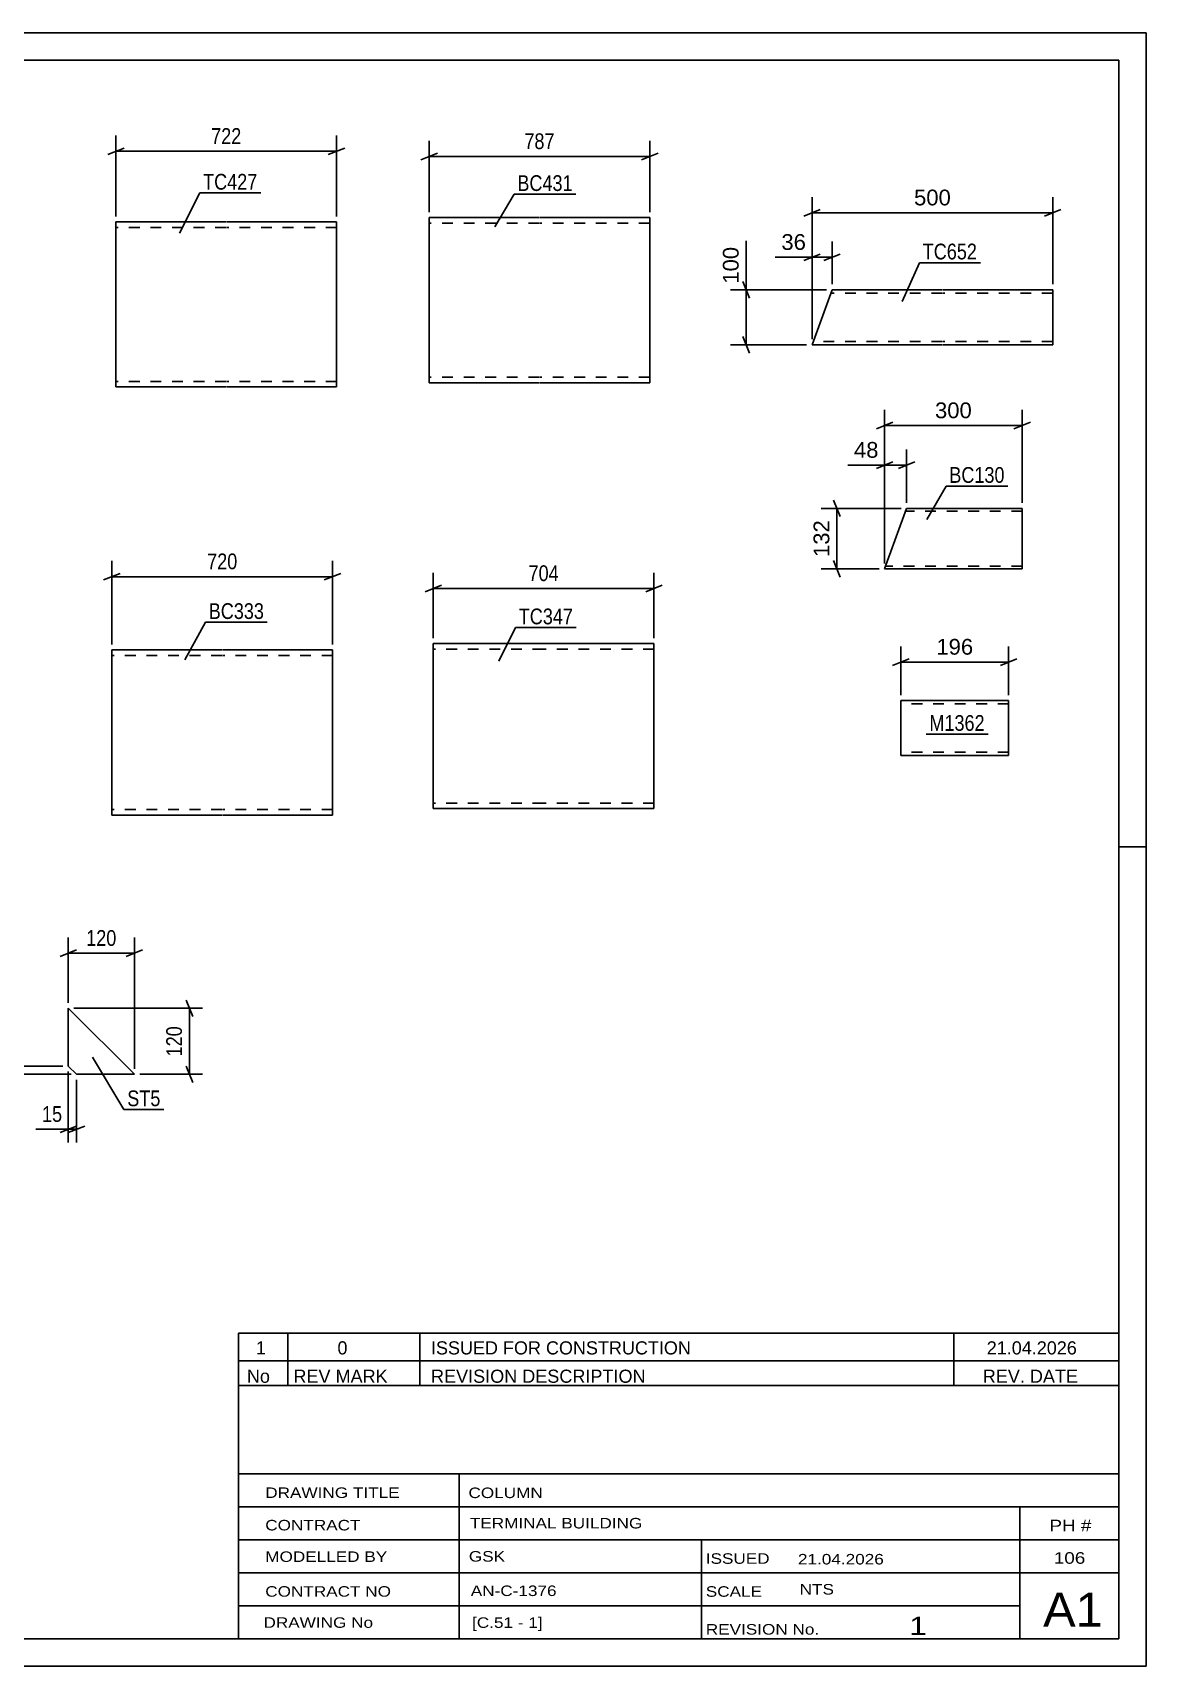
# Model space of a CAD drawing. Header units: millimetres. Extents: x -159 to 420, y -759 to 297.
# Drawn here: x 217.6 to 420, y 0 to 297 of the extents above; entities that cross this region are included whole.
import ezdxf

# ---------------------------------------------------------------- set-up
doc = ezdxf.new("R2010")
doc.units = ezdxf.units.MM
doc.linetypes.add('DXK_LINE_DOT2', pattern=[3.9198, 1.9599, -1.9599])
doc.styles.add('Arial', font='ARIAL.TTF', dxfattribs={"height": 0.2})
doc.styles.add('Arial Narrow', font='ARIALN.TTF', dxfattribs={"height": 0.2})

# ---------------------------------------------------------------- blocks, each defined once
blk = doc.blocks.new('Unknown-284933598-1134')
at = {"color": 5, "linetype": 'Continuous'}
for p, q in [((420, 297), (0, 297)), ((420, 0), (420, 297)), ((415, 292), (5, 292)), ((415, 5), (415, 292)), ((420, 149), (415, 149)), ((5, 5), (415, 5)), ((0, 0), (420, 0))]:
    blk.add_line(p, q, dxfattribs=at)
blk = doc.blocks.new('Part-284933598-8310 - 8309')
at = {"color": 2, "linetype": 'Continuous'}
for p, q in [((359.25, 240.25), (362.89, 250.25)), ((362.89, 250.25), (382.89, 250.25)), ((382.99, 250.25), (402.99, 250.25)), ((402.99, 250.25), (402.99, 250.16)), ((402.99, 250.16), (402.99, 249.05)), ((402.99, 249.05), (402.99, 241.45)), ((402.99, 240.25), (402.99, 241.45)), ((382.89, 240.25), (359.25, 240.25)), ((402.99, 240.25), (382.99, 240.25))]:
    blk.add_line(p, q, dxfattribs=at)
at = {"color": 7, "linetype": 'DXK_LINE_DOT2'}
for p, q in [((382.89, 249.65), (362.68, 249.65)), ((402.99, 249.65), (382.99, 249.65)), ((402.99, 249.9), (402.99, 249.05)), ((382.89, 240.85), (359.47, 240.85)), ((402.99, 240.85), (382.99, 240.85)), ((402.99, 240.34), (402.99, 240.6)), ((402.99, 240.25), (402.99, 240.34))]:
    blk.add_line(p, q, dxfattribs=at)
blk = doc.blocks.new('Part-284933598-8327 - 8326')
at = {"color": 2, "linetype": 'Continuous'}
for p, q in [((372.44, 199.52), (376.44, 210.52)), ((376.44, 210.52), (397.44, 210.52)), ((397.44, 210.52), (397.44, 210.44)), ((397.44, 210.44), (397.44, 209.52)), ((397.44, 209.52), (397.44, 200.52)), ((397.44, 199.52), (372.44, 199.52)), ((397.44, 199.52), (397.44, 200.52))]:
    blk.add_line(p, q, dxfattribs=at)
at = {"color": 7, "linetype": 'DXK_LINE_DOT2'}
for p, q in [((397.44, 210.02), (376.26, 210.02)), ((397.44, 210.23), (397.44, 209.52)), ((397.44, 200.02), (372.62, 200.02)), ((397.44, 199.6), (397.44, 199.81)), ((397.44, 199.52), (397.44, 199.6))]:
    blk.add_line(p, q, dxfattribs=at)
blk = doc.blocks.new('Part-284933598-6375 - 6374')
at = {"color": 2, "linetype": 'Continuous'}
for p, q in [((310.42, 185.95), (290.42, 185.95)), ((290.42, 157.95), (290.42, 185.95)), ((330.52, 185.95), (310.52, 185.95)), ((330.52, 185.95), (330.52, 155.95)), ((290.42, 155.95), (290.42, 157.95)), ((310.42, 155.95), (290.42, 155.95)), ((330.52, 155.95), (310.52, 155.95))]:
    blk.add_line(p, q, dxfattribs=at)
at = {"color": 7, "linetype": 'DXK_LINE_DOT2'}
for p, q in [((310.42, 184.95), (290.42, 184.95)), ((330.52, 184.95), (310.52, 184.95)), ((290.42, 156.1), (290.42, 157.95)), ((290.42, 156.95), (290.42, 157.03)), ((310.42, 156.95), (290.42, 156.95)), ((330.52, 156.95), (310.52, 156.95)), ((330.52, 156.95), (330.52, 157.03))]:
    blk.add_line(p, q, dxfattribs=at)
blk = doc.blocks.new('Part-284933598-6367 - 6366')
at = {"color": 2, "linetype": 'Continuous'}
for p, q in [((252.01, 184.77), (232.01, 184.77)), ((232.01, 156.77), (232.01, 184.77)), ((272.11, 184.77), (252.11, 184.77)), ((272.11, 184.77), (272.11, 154.77)), ((232.01, 154.77), (232.01, 156.77)), ((252.01, 154.77), (232.01, 154.77)), ((272.11, 154.77), (252.11, 154.77))]:
    blk.add_line(p, q, dxfattribs=at)
at = {"color": 7, "linetype": 'DXK_LINE_DOT2'}
for p, q in [((252.01, 183.77), (232.01, 183.77)), ((272.11, 183.77), (252.11, 183.77)), ((232.01, 154.92), (232.01, 156.77)), ((232.01, 155.77), (232.01, 155.85)), ((252.01, 155.77), (232.01, 155.77)), ((272.11, 155.77), (252.11, 155.77)), ((272.11, 155.77), (272.11, 155.85))]:
    blk.add_line(p, q, dxfattribs=at)
blk = doc.blocks.new('Part-284933598-6441 - 6440')
at = {"color": 2, "linetype": 'Continuous'}
for p, q in [((252.74, 262.61), (232.74, 262.61)), ((232.74, 234.61), (232.74, 262.61)), ((272.84, 262.61), (252.84, 262.61)), ((272.84, 262.61), (272.84, 262.46)), ((272.84, 262.46), (272.84, 232.61)), ((232.74, 234.61), (232.74, 232.61)), ((252.74, 232.61), (232.74, 232.61)), ((272.84, 232.61), (252.84, 232.61))]:
    blk.add_line(p, q, dxfattribs=at)
at = {"color": 7, "linetype": 'DXK_LINE_DOT2'}
for p, q in [((252.74, 261.61), (232.74, 261.61)), ((272.84, 261.61), (252.84, 261.61)), ((232.74, 232.77), (232.74, 234.61)), ((232.74, 233.61), (232.74, 233.69)), ((252.74, 233.61), (232.74, 233.61)), ((272.84, 233.61), (252.84, 233.61)), ((272.84, 233.61), (272.84, 233.69))]:
    blk.add_line(p, q, dxfattribs=at)
blk = doc.blocks.new('Part-284933598-6449 - 6448')
at = {"color": 2, "linetype": 'Continuous'}
for p, q in [((309.66, 263.37), (289.66, 263.37)), ((289.66, 235.37), (289.66, 263.37)), ((329.76, 263.37), (309.76, 263.37)), ((329.76, 263.37), (329.76, 233.37)), ((289.66, 233.37), (289.66, 235.37)), ((309.66, 233.37), (289.66, 233.37)), ((329.76, 233.37), (309.76, 233.37))]:
    blk.add_line(p, q, dxfattribs=at)
at = {"color": 7, "linetype": 'DXK_LINE_DOT2'}
for p, q in [((309.66, 262.37), (289.66, 262.37)), ((329.76, 262.37), (309.76, 262.37)), ((289.66, 233.52), (289.66, 235.37)), ((289.66, 234.37), (289.66, 234.45)), ((309.66, 234.37), (289.66, 234.37)), ((329.76, 234.37), (309.76, 234.37)), ((329.76, 234.37), (329.76, 234.45))]:
    blk.add_line(p, q, dxfattribs=at)
blk = doc.blocks.new('Part-284933598-6475 - 6474')
at = {"color": 2, "linetype": 'Continuous'}
for p, q in [((224.09, 119.63), (224.09, 109.13)), ((224.09, 119.63), (236.09, 107.63)), ((224.09, 109.13), (225.59, 107.63)), ((225.59, 107.63), (236.09, 107.63))]:
    blk.add_line(p, q, dxfattribs=at)
blk = doc.blocks.new('Part-284933598-6514 - 6513')
at = {"color": 2, "linetype": 'Continuous'}
for p, q in [((394.98, 175.58), (375.38, 175.58)), ((375.38, 165.67), (375.38, 175.58)), ((394.98, 175.58), (394.98, 166.78)), ((394.98, 165.58), (394.98, 166.78)), ((375.38, 165.58), (375.38, 165.67)), ((394.98, 165.58), (375.38, 165.58))]:
    blk.add_line(p, q, dxfattribs=at)
at = {"color": 7, "linetype": 'DXK_LINE_DOT2'}
for p, q in [((394.98, 174.98), (375.38, 174.98)), ((394.98, 174.98), (394.98, 174.93)), ((394.98, 174.93), (394.98, 174.98)), ((394.98, 174.84), (394.98, 174.93)), ((394.98, 174.93), (394.98, 174.84)), ((394.98, 166.22), (394.98, 166.55)), ((375.38, 166.18), (375.38, 166.22)), ((394.98, 166.18), (375.38, 166.18)), ((394.98, 166.18), (394.98, 166.22))]:
    blk.add_line(p, q, dxfattribs=at)
blk = doc.blocks.new('StraightDimension-284933598-8351 - 8309')
at = {"color": 7, "linetype": 'Continuous'}
for p, q in [((360.75, 264.85), (357.75, 263.65)), ((359.25, 241.25), (359.25, 267.1)), ((401.49, 263.65), (404.49, 264.85)), ((402.99, 251.25), (402.99, 267.1)), ((359.25, 264.25), (402.99, 264.25))]:
    blk.add_line(p, q, dxfattribs=at)
at = {"color": 0}
blk.add_wipeout([(385.06, 265), (385.06, 269.2), (377.19, 269.2), (377.19, 265)], dxfattribs=at)
at = {"color": 3, "style": 'Arial'}
blk.add_text('500', height=2.865, dxfattribs=at).set_placement((377.79, 265.6))
blk = doc.blocks.new('StraightDimension-284933598-8333 - 8309')
at = {"color": 7, "linetype": 'Continuous'}
for p, q in [((359.25, 241.25), (359.25, 259.01)), ((362.89, 251.25), (362.89, 259.01)), ((357.75, 255.56), (360.75, 256.76)), ((359.25, 256.16), (362.89, 256.16)), ((364.39, 256.76), (361.39, 255.56))]:
    blk.add_line(p, q, dxfattribs=at)
at = {"color": 0}
blk.add_wipeout([(358.73, 256.91), (358.73, 261.11), (353.08, 261.11), (353.08, 256.91)], dxfattribs=at)
at = {"color": 7, "linetype": 'Continuous'}
blk.add_line((359.25, 256.16), (352.56, 256.16), dxfattribs=at)
blk.add_line((359.25, 256.16), (352.56, 256.16), dxfattribs=at)
at = {"color": 3, "style": 'Arial'}
blk.add_text('36', height=2.865, dxfattribs=at).set_placement((353.68, 257.51))
blk = doc.blocks.new('StraightDimension-284933598-8362 - 8309')
at = {"color": 7, "linetype": 'Continuous'}
for p, q in [((361.89, 250.25), (344.41, 250.25)), ((346.66, 251.75), (347.86, 248.75)), ((347.26, 240.25), (347.26, 250.25)), ((347.86, 238.75), (346.66, 241.75)), ((358.25, 240.25), (344.41, 240.25))]:
    blk.add_line(p, q, dxfattribs=at)
at = {"color": 0}
blk.add_wipeout([(346.51, 258.64), (342.31, 258.64), (342.31, 250.77), (346.51, 250.77)], dxfattribs=at)
at = {"color": 7, "linetype": 'Continuous'}
blk.add_line((347.26, 250.25), (347.26, 259.17), dxfattribs=at)
blk.add_line((347.26, 250.25), (347.26, 259.17), dxfattribs=at)
at = {"color": 3, "style": 'Arial'}
blk.add_text('100', height=2.865, rotation=90.0002, dxfattribs=at).set_placement((345.91, 251.37))
blk = doc.blocks.new('StraightDimension-284933598-8423 - 8326')
at = {"color": 7, "linetype": 'Continuous'}
for p, q in [((363.14, 212.02), (364.34, 209.02)), ((375.44, 210.52), (360.89, 210.52)), ((363.74, 199.52), (363.74, 210.52)), ((371.44, 199.52), (360.89, 199.52)), ((364.34, 198.02), (363.14, 201.02))]:
    blk.add_line(p, q, dxfattribs=at)
at = {"color": 0}
blk.add_wipeout([(362.99, 208.95), (358.79, 208.95), (358.79, 201.08), (362.99, 201.08)], dxfattribs=at)
at = {"color": 3, "style": 'Arial'}
blk.add_text('132', height=2.865, rotation=90.0002, dxfattribs=at).set_placement((362.39, 201.68))
blk = doc.blocks.new('StraightDimension-284933598-8399 - 8326')
at = {"color": 7, "linetype": 'Continuous'}
for p, q in [((372.44, 200.52), (372.44, 221.22)), ((376.44, 211.52), (376.44, 221.22)), ((370.94, 217.77), (373.94, 218.97)), ((372.44, 218.37), (376.44, 218.37)), ((377.94, 218.97), (374.94, 217.77))]:
    blk.add_line(p, q, dxfattribs=at)
at = {"color": 0}
blk.add_wipeout([(371.91, 219.12), (371.91, 223.32), (366.27, 223.32), (366.27, 219.12)], dxfattribs=at)
at = {"color": 7, "linetype": 'Continuous'}
blk.add_line((372.44, 218.37), (365.74, 218.37), dxfattribs=at)
blk.add_line((372.44, 218.37), (365.74, 218.37), dxfattribs=at)
at = {"color": 3, "style": 'Arial'}
blk.add_text('48', height=2.865, dxfattribs=at).set_placement((366.87, 219.72))
blk = doc.blocks.new('StraightDimension-284933598-8412 - 8326')
at = {"color": 7, "linetype": 'Continuous'}
for p, q in [((373.94, 226.16), (370.94, 224.96)), ((372.44, 200.52), (372.44, 228.41)), ((395.94, 224.96), (398.94, 226.16)), ((397.44, 211.52), (397.44, 228.41)), ((372.44, 225.56), (397.44, 225.56))]:
    blk.add_line(p, q, dxfattribs=at)
at = {"color": 0}
blk.add_wipeout([(388.87, 226.31), (388.87, 230.51), (381, 230.51), (381, 226.31)], dxfattribs=at)
at = {"color": 3, "style": 'Arial'}
blk.add_text('300', height=2.865, dxfattribs=at).set_placement((381.6, 226.91))
blk = doc.blocks.new('StraightDimension-284933598-6548 - 6374')
at = {"color": 7, "linetype": 'Continuous'}
for p, q in [((291.92, 196.55), (288.92, 195.35)), ((290.42, 186.95), (290.42, 198.8)), ((329.02, 195.35), (332.02, 196.55)), ((330.52, 186.95), (330.52, 198.8)), ((290.42, 195.95), (330.52, 195.95))]:
    blk.add_line(p, q, dxfattribs=at)
at = {"color": 0}
blk.add_wipeout([(313.82, 196.7), (313.82, 200.9), (307.13, 200.9), (307.13, 196.7)], dxfattribs=at)
at = {"color": 3, "style": 'Arial Narrow'}
blk.add_text('704', height=2.863, dxfattribs=at).set_placement((307.73, 197.3))
blk = doc.blocks.new('StraightDimension-284933598-6543 - 6366')
at = {"color": 7, "linetype": 'Continuous'}
for p, q in [((232.01, 185.77), (232.01, 200.95)), ((272.11, 185.77), (272.11, 200.95)), ((233.51, 198.7), (230.51, 197.5)), ((232.01, 198.1), (272.11, 198.1)), ((270.61, 197.5), (273.61, 198.7))]:
    blk.add_line(p, q, dxfattribs=at)
at = {"color": 0}
blk.add_wipeout([(255.4, 198.85), (255.4, 203.05), (248.72, 203.05), (248.72, 198.85)], dxfattribs=at)
at = {"color": 3, "style": 'Arial Narrow'}
blk.add_text('720', height=2.863, dxfattribs=at).set_placement((249.32, 199.45))
blk = doc.blocks.new('StraightDimension-284933598-6720 - 6440')
at = {"color": 7, "linetype": 'Continuous'}
for p, q in [((232.74, 263.61), (232.74, 278.28)), ((272.84, 263.61), (272.84, 278.28)), ((234.24, 276.03), (231.24, 274.83)), ((232.74, 275.43), (272.84, 275.43)), ((271.34, 274.83), (274.34, 276.03))]:
    blk.add_line(p, q, dxfattribs=at)
at = {"color": 0}
blk.add_wipeout([(256.13, 276.18), (256.13, 280.38), (249.45, 280.38), (249.45, 276.18)], dxfattribs=at)
at = {"color": 3, "style": 'Arial Narrow'}
blk.add_text('722', height=2.863, dxfattribs=at).set_placement((250.05, 276.78))
blk = doc.blocks.new('StraightDimension-284933598-6724 - 6448')
at = {"color": 7, "linetype": 'Continuous'}
for p, q in [((289.66, 264.37), (289.66, 277.33)), ((329.76, 264.37), (329.76, 277.33)), ((291.16, 275.08), (288.16, 273.88)), ((289.66, 274.48), (329.76, 274.48)), ((328.26, 273.88), (331.26, 275.08))]:
    blk.add_line(p, q, dxfattribs=at)
at = {"color": 0}
blk.add_wipeout([(313.05, 275.23), (313.05, 279.43), (306.37, 279.43), (306.37, 275.23)], dxfattribs=at)
at = {"color": 3, "style": 'Arial Narrow'}
blk.add_text('787', height=2.863, dxfattribs=at).set_placement((306.97, 275.83))
blk = doc.blocks.new('StraightDimension-284933598-6812 - 6474')
at = {"color": 7, "linetype": 'Continuous'}
for p, q in [((213.49, 110.63), (214.69, 107.63)), ((223.09, 109.13), (211.24, 109.13)), ((224.59, 107.63), (211.24, 107.63)), ((214.69, 106.13), (213.49, 109.13)), ((214.09, 107.63), (214.09, 109.13))]:
    blk.add_line(p, q, dxfattribs=at)
at = {"color": 0}
blk.add_wipeout([(213.34, 107.1), (209.14, 107.1), (209.14, 102.25), (213.34, 102.25)], dxfattribs=at)
at = {"color": 7, "linetype": 'Continuous'}
blk.add_line((214.09, 107.63), (214.09, 101.72), dxfattribs=at)
blk.add_line((214.09, 107.63), (214.09, 101.72), dxfattribs=at)
at = {"color": 3, "style": 'Arial Narrow'}
blk.add_text('15', height=2.863, rotation=90.0002, dxfattribs=at).set_placement((212.74, 102.85))
blk = doc.blocks.new('StraightDimension-284933598-6804 - 6474')
at = {"color": 7, "linetype": 'Continuous'}
for p, q in [((224.09, 108.13), (224.09, 95.23)), ((225.59, 106.63), (225.59, 95.23)), ((222.59, 97.03), (225.59, 98.23)), ((227.09, 98.23), (224.09, 97.03)), ((224.09, 97.63), (225.59, 97.63))]:
    blk.add_line(p, q, dxfattribs=at)
at = {"color": 0}
blk.add_wipeout([(223.56, 98.38), (223.56, 102.58), (218.71, 102.58), (218.71, 98.38)], dxfattribs=at)
at = {"color": 7, "linetype": 'Continuous'}
blk.add_line((224.09, 97.63), (218.18, 97.63), dxfattribs=at)
blk.add_line((224.09, 97.63), (218.18, 97.63), dxfattribs=at)
at = {"color": 3, "style": 'Arial Narrow'}
blk.add_text('15', height=2.863, dxfattribs=at).set_placement((219.31, 98.98))
blk = doc.blocks.new('StraightDimension-284933598-6816 - 6474')
at = {"color": 7, "linetype": 'Continuous'}
for p, q in [((225.09, 119.63), (248.49, 119.63)), ((245.49, 121.13), (246.69, 118.13)), ((246.09, 107.63), (246.09, 119.63)), ((237.09, 107.63), (248.49, 107.63)), ((246.69, 106.13), (245.49, 109.13))]:
    blk.add_line(p, q, dxfattribs=at)
at = {"color": 0}
blk.add_wipeout([(245.34, 116.97), (241.14, 116.97), (241.14, 110.29), (245.34, 110.29)], dxfattribs=at)
at = {"color": 3, "style": 'Arial Narrow'}
blk.add_text('120', height=2.863, rotation=90.0002, dxfattribs=at).set_placement((244.74, 110.89))
blk = doc.blocks.new('StraightDimension-284933598-6808 - 6474')
at = {"color": 7, "linetype": 'Continuous'}
for p, q in [((224.09, 120.63), (224.09, 132.48)), ((236.09, 108.63), (236.09, 132.48)), ((222.59, 129.03), (225.59, 130.23)), ((224.09, 129.63), (236.09, 129.63)), ((237.59, 130.23), (234.59, 129.03))]:
    blk.add_line(p, q, dxfattribs=at)
at = {"color": 0}
blk.add_wipeout([(233.43, 130.38), (233.43, 134.58), (226.74, 134.58), (226.74, 130.38)], dxfattribs=at)
at = {"color": 3, "style": 'Arial Narrow'}
blk.add_text('120', height=2.863, dxfattribs=at).set_placement((227.34, 130.98))
blk = doc.blocks.new('StraightDimension-284933598-8531 - 6513')
at = {"color": 7, "linetype": 'Continuous'}
for p, q in [((375.38, 176.58), (375.38, 185.42)), ((394.98, 176.58), (394.98, 185.42)), ((376.88, 183.17), (373.88, 181.97)), ((375.38, 182.57), (394.98, 182.57)), ((393.48, 181.97), (396.48, 183.17))]:
    blk.add_line(p, q, dxfattribs=at)
at = {"color": 0}
blk.add_wipeout([(389.12, 183.32), (389.12, 187.52), (381.25, 187.52), (381.25, 183.32)], dxfattribs=at)
at = {"color": 3, "style": 'Arial'}
blk.add_text('196', height=2.865, dxfattribs=at).set_placement((381.85, 183.92))
blk = doc.blocks.new('Unknown-284933598-9319')
at = {"color": 7, "linetype": 'Continuous'}
for p, q in [((255, 51.05), (255, 5)), ((255, 51.05), (415, 51.05)), ((415, 51), (415, 5)), ((255, 35), (415, 35)), ((295.14, 35), (295.14, 5)), ((255, 29), (415, 29)), ((397, 5.05), (397, 29.05)), ((255, 23), (415, 23)), ((339.14, 23), (339.14, 5)), ((255, 17), (415, 17)), ((255, 11), (397, 11)), ((255, 5), (415, 5))]:
    blk.add_line(p, q, dxfattribs=at)
at = {"color": 7, "style": 'Arial Narrow'}
for s, height, width, p in [('DRAWING TITLE', 1.9089, 1.425378, (259.88, 30.61)), ('COLUMN', 1.909, 1.425378, (296.81, 30.59)), ('TERMINAL BUILDING', 1.9089, 1.425378, (297.06, 25.07)), ('CONTRACT', 1.909, 1.425378, (259.88, 24.71)), ('MODELLED BY', 1.9089, 1.425378, (259.88, 18.98)), ('GSK', 1.909, 1.425378, (296.88, 19.04)), ('ISSUED', 1.909, 1.425378, (339.94, 18.64)), ('21.04.2026', 1.909, 1.425378, (356.69, 18.52)), ('CONTRACT NO', 1.9089, 1.425378, (259.88, 12.66)), ('AN-C-1376', 1.909, 1.425378, (297.23, 12.78)), ('SCALE', 1.909, 1.425378, (339.94, 12.65)), ('A1', 6.204, 1.25, (401.24, 7.2)), ('DRAWING No', 1.909, 1.425378, (259.56, 7)), ('[C.51 - 1]', 1.909, 1.425378, (297.46, 6.99)), ('1', 3.34, 1.5, (376.91, 5.68)), ('REVISION No.', 1.9089, 1.425378, (339.94, 5.77))]:
    blk.add_text(s, height=height, dxfattribs=dict(at, width=width)).set_placement(p)
at = {"color": 7, "linetype": 'Continuous', "style": 'Arial Narrow'}
for s, height, width, p in [('PH #', 2.1, 1.42538, (402.4, 24.55)), ('106', 2.1, 1.42538, (403.19, 18.65)), ('NTS', 1.909, 1.425378, (357, 13.05))]:
    blk.add_text(s, height=height, dxfattribs=dict(at, width=width)).set_placement(p)
blk = doc.blocks.new('Unknown-284933598-9320')
at = {"color": 7, "linetype": 'Continuous'}
for p, q in [((255, 60.55), (415, 60.55)), ((415, 60.55), (255, 60.55)), ((255, 60.55), (255, 55.55)), ((264, 60.55), (264, 55.55)), ((288, 60.55), (288, 55.55)), ((385, 60.55), (385, 55.55)), ((415, 60.55), (415, 55.55)), ((255, 55.55), (415, 55.55)), ((255, 55.55), (255, 51.05)), ((255, 55.55), (415, 55.55)), ((264, 55.55), (264, 51.05)), ((288, 55.55), (288, 51.05)), ((385, 55.55), (385, 51.05)), ((415, 55.55), (415, 51.05)), ((415, 51.05), (255, 51.05))]:
    blk.add_line(p, q, dxfattribs=at)
at = {"color": 7, "linetype": 'Continuous', "style": 'Arial Narrow'}
for s, height, width, p in [('1', 2.39, 1.196471, (258.16, 56.7)), ('0', 2.39, 1.196471, (273, 56.7)), ('ISSUED FOR CONSTRUCTION', 2.3861, 1.196471, (290, 56.7)), ('21.04.2026', 2.386, 1.196471, (391, 56.7)), ('No', 2.386, 1.2, (256.54, 51.55)), ('REV MARK', 2.386, 1.2, (265, 51.55)), ('REVISION DESCRIPTION', 2.3861, 1.2, (290, 51.55)), ('REV. DATE', 2.386, 1.2, (390.28, 51.55))]:
    blk.add_text(s, height=height, dxfattribs=dict(at, width=width)).set_placement(p)
blk = doc.blocks.new('Mark-284933598-8389 - 8309')
at = {"color": 0}
blk.add_wipeout([(389.24, 255.78), (389.24, 258.78), (379.37, 258.78), (379.37, 255.78)], dxfattribs=at)
blk.add_wipeout([(389.24, 255.78), (389.24, 258.78), (379.37, 258.78), (379.37, 255.78)], dxfattribs=at)
at = {"color": 30, "linetype": 'Continuous'}
for p, q in [((375.6, 248.14), (378.77, 255.18)), ((378.77, 255.18), (389.84, 255.18))]:
    blk.add_line(p, q, dxfattribs=at)
at = {"color": 3, "style": 'Arial Narrow'}
blk.add_text('TC652', height=2.863, dxfattribs=at).set_placement((379.37, 255.78))
blk = doc.blocks.new('Mark-284933598-8435 - 8326')
at = {"color": 0}
blk.add_wipeout([(394.25, 215.16), (394.25, 218.16), (384.2, 218.16), (384.2, 215.16)], dxfattribs=at)
blk.add_wipeout([(394.25, 215.16), (394.25, 218.16), (384.2, 218.16), (384.2, 215.16)], dxfattribs=at)
at = {"color": 30, "linetype": 'Continuous'}
for p, q in [((380.1, 208.5), (383.6, 214.56)), ((383.6, 214.56), (394.85, 214.56))]:
    blk.add_line(p, q, dxfattribs=at)
at = {"color": 3, "style": 'Arial Narrow'}
blk.add_text('BC130', height=2.863, dxfattribs=at).set_placement((384.2, 215.16))
blk = doc.blocks.new('Mark-284933598-6874 - 6374')
at = {"color": 0}
blk.add_wipeout([(315.81, 189.44), (315.81, 192.44), (305.95, 192.44), (305.95, 189.44)], dxfattribs=at)
blk.add_wipeout([(315.81, 189.44), (315.81, 192.44), (305.95, 192.44), (305.95, 189.44)], dxfattribs=at)
at = {"color": 30, "linetype": 'Continuous'}
for p, q in [((302.31, 182.75), (305.35, 188.84)), ((305.35, 188.84), (316.41, 188.84))]:
    blk.add_line(p, q, dxfattribs=at)
at = {"color": 3, "style": 'Arial Narrow'}
blk.add_text('TC347', height=2.863, dxfattribs=at).set_placement((305.95, 189.44))
blk = doc.blocks.new('Mark-284933598-6871 - 6366')
at = {"color": 0}
blk.add_wipeout([(259.65, 190.41), (259.65, 193.41), (249.61, 193.41), (249.61, 190.41)], dxfattribs=at)
blk.add_wipeout([(259.65, 190.41), (259.65, 193.41), (249.61, 193.41), (249.61, 190.41)], dxfattribs=at)
at = {"color": 30, "linetype": 'Continuous'}
for p, q in [((245.26, 183.01), (249.01, 189.81)), ((249.01, 189.81), (260.25, 189.81))]:
    blk.add_line(p, q, dxfattribs=at)
at = {"color": 3, "style": 'Arial Narrow'}
blk.add_text('BC333', height=2.863, dxfattribs=at).set_placement((249.61, 190.41))
blk = doc.blocks.new('Mark-284933598-6897 - 6440')
at = {"color": 0}
blk.add_wipeout([(258.45, 268.46), (258.45, 271.46), (248.59, 271.46), (248.59, 268.46)], dxfattribs=at)
blk.add_wipeout([(258.45, 268.46), (258.45, 271.46), (248.59, 271.46), (248.59, 268.46)], dxfattribs=at)
at = {"color": 30, "linetype": 'Continuous'}
for p, q in [((244.31, 260.57), (247.99, 267.86)), ((247.99, 267.86), (259.05, 267.86))]:
    blk.add_line(p, q, dxfattribs=at)
at = {"color": 3, "style": 'Arial Narrow'}
blk.add_text('TC427', height=2.863, dxfattribs=at).set_placement((248.59, 268.46))
blk = doc.blocks.new('Mark-284933598-6900 - 6448')
at = {"color": 0}
blk.add_wipeout([(315.75, 268.22), (315.75, 271.22), (305.7, 271.22), (305.7, 268.22)], dxfattribs=at)
blk.add_wipeout([(315.75, 268.22), (315.75, 271.22), (305.7, 271.22), (305.7, 268.22)], dxfattribs=at)
at = {"color": 30, "linetype": 'Continuous'}
for p, q in [((301.61, 261.71), (305.1, 267.62)), ((305.1, 267.62), (316.35, 267.62))]:
    blk.add_line(p, q, dxfattribs=at)
at = {"color": 3, "style": 'Arial Narrow'}
blk.add_text('BC431', height=2.863, dxfattribs=at).set_placement((305.7, 268.22))
blk = doc.blocks.new('Mark-284933598-6911 - 6474')
at = {"color": 0}
blk.add_wipeout([(240.82, 101.83), (240.82, 104.83), (234.8, 104.83), (234.8, 101.83)], dxfattribs=at)
blk.add_wipeout([(240.82, 101.83), (240.82, 104.83), (234.8, 104.83), (234.8, 101.83)], dxfattribs=at)
at = {"color": 30, "linetype": 'Continuous'}
for p, q in [((228.48, 110.72), (234.2, 101.23)), ((234.2, 101.23), (241.42, 101.23))]:
    blk.add_line(p, q, dxfattribs=at)
at = {"color": 3, "style": 'Arial Narrow'}
blk.add_text('ST5', height=2.863, dxfattribs=at).set_placement((234.8, 101.83))
blk = doc.blocks.new('Mark-284933598-6917 - 6513')
at = {"color": 0}
blk.add_wipeout([(390.63, 170.07), (390.63, 173.07), (380.58, 173.07), (380.58, 170.07)], dxfattribs=at)
blk.add_wipeout([(390.63, 170.07), (390.63, 173.07), (380.58, 173.07), (380.58, 170.07)], dxfattribs=at)
at = {"color": 30, "linetype": 'Continuous'}
blk.add_line((379.98, 169.47), (391.23, 169.47), dxfattribs=at)
at = {"color": 3, "style": 'Arial Narrow'}
blk.add_text('M1362', height=2.863, dxfattribs=at).set_placement((380.58, 170.07))

msp = doc.modelspace()

# ---------------------------------------------------------------- block references
for name in ['Unknown-284933598-1134', 'Part-284933598-6441 - 6440', 'Part-284933598-6449 - 6448', 'Part-284933598-8310 - 8309', 'Part-284933598-8327 - 8326', 'Part-284933598-6367 - 6366', 'Part-284933598-6375 - 6374', 'Part-284933598-6514 - 6513', 'Part-284933598-6475 - 6474', 'Unknown-284933598-9320', 'Unknown-284933598-9319']:
    msp.add_blockref(name, (0, 0))

# ---------------------------------------------------------------- next in the draw order: block references
for name in ['StraightDimension-284933598-6720 - 6440', 'StraightDimension-284933598-6724 - 6448', 'StraightDimension-284933598-8351 - 8309', 'StraightDimension-284933598-8423 - 8326', 'StraightDimension-284933598-6543 - 6366', 'StraightDimension-284933598-6548 - 6374', 'StraightDimension-284933598-8531 - 6513', 'Mark-284933598-6917 - 6513', 'StraightDimension-284933598-6812 - 6474']:
    msp.add_blockref(name, (0, 0))

# ---------------------------------------------------------------- next in the draw order: block references
for name in ['Mark-284933598-6897 - 6440', 'Mark-284933598-6900 - 6448', 'StraightDimension-284933598-8333 - 8309', 'Mark-284933598-8389 - 8309', 'StraightDimension-284933598-8399 - 8326', 'Mark-284933598-6871 - 6366', 'Mark-284933598-6874 - 6374', 'StraightDimension-284933598-6804 - 6474']:
    msp.add_blockref(name, (0, 0))

# ---------------------------------------------------------------- next in the draw order: block references
for name in ['StraightDimension-284933598-8362 - 8309', 'StraightDimension-284933598-8412 - 8326', 'StraightDimension-284933598-6816 - 6474']:
    msp.add_blockref(name, (0, 0))

# ---------------------------------------------------------------- next in the draw order: block references
for name in ['Mark-284933598-8435 - 8326', 'StraightDimension-284933598-6808 - 6474']:
    msp.add_blockref(name, (0, 0))

# ---------------------------------------------------------------- next in the draw order: block references
msp.add_blockref('Mark-284933598-6911 - 6474', (0, 0))

doc.saveas('drawing.dxf')
